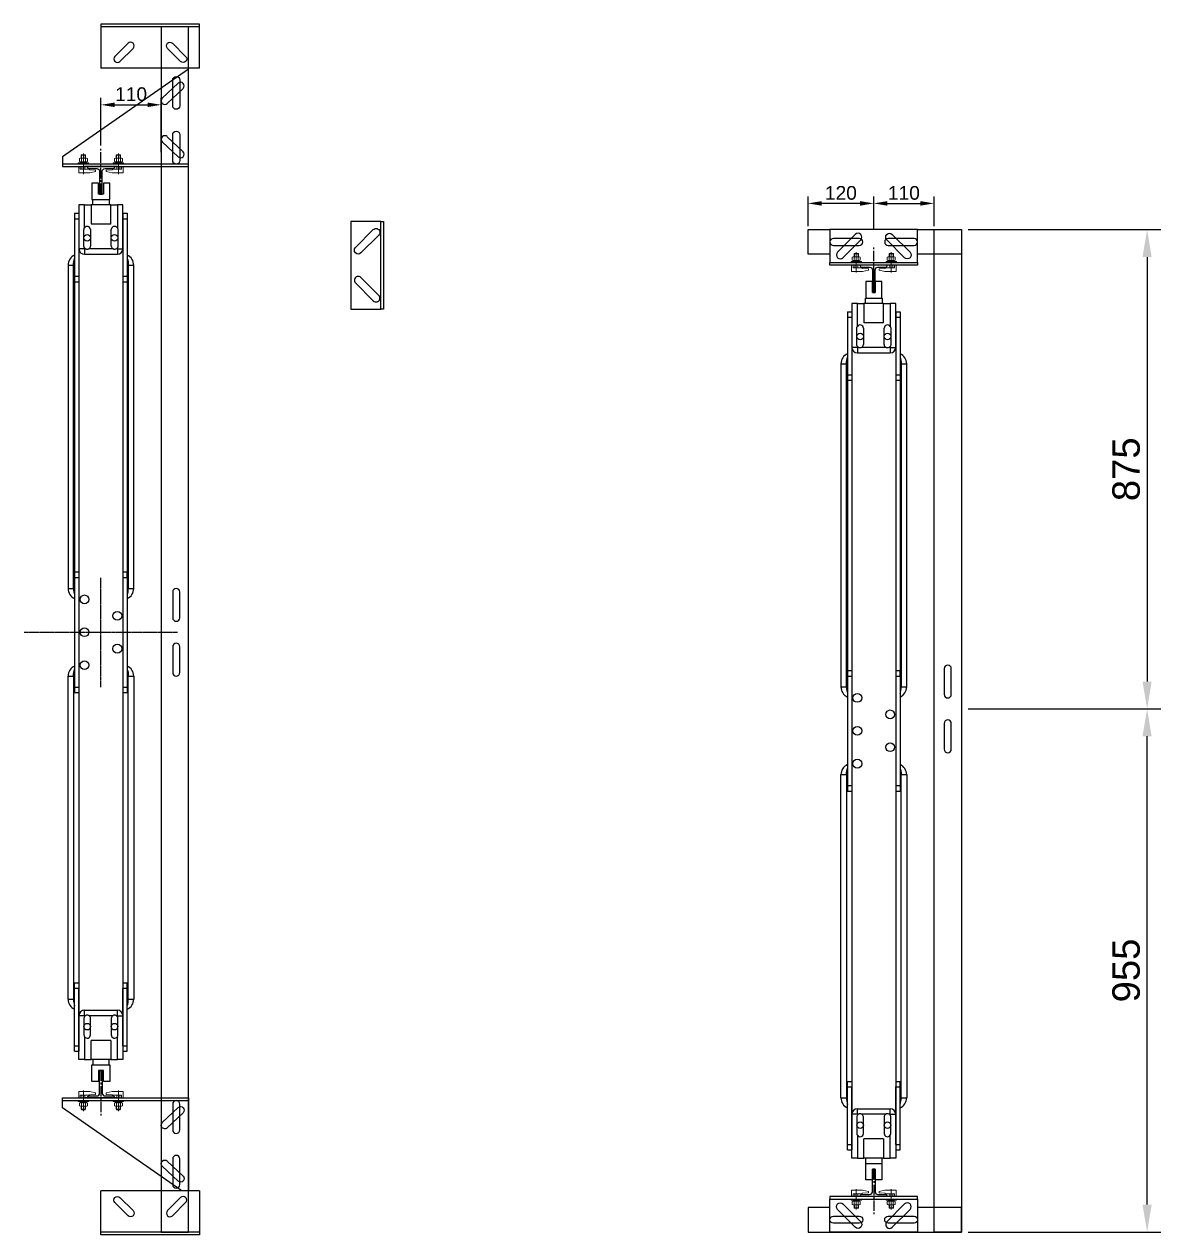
# Model space of a CAD drawing. Header units: millimetres. Extents: x 14 to 4896, y -9061 to 10878.
# Drawn here: x 2822 to 4896, y 0 to 2210 of the extents above; entities that cross this region are included whole.
import ezdxf

# ---------------------------------------------------------------- set-up
doc = ezdxf.new("R2010")
doc.units = ezdxf.units.MM
doc.set_wipeout_variables(frame=1)
doc.linetypes.add('CENTER2', pattern=[28.575, 19.05, -3.175, 3.175, -3.175])
doc.linetypes.add('CENTERX2', pattern=[4, 2.5, -0.5, 0.5, -0.5])
for name, color, linetype in [('DEMİR-ÇELİK', 3, 'Continuous'), ('EKSEN', 253, 'CENTERX2'), ('KONSOL-TIRNAK grubu', 242, 'Continuous'), ('RAY', 4, 'Continuous')]:
    doc.layers.add(name, color=color, linetype=linetype)
doc.styles.get("Standard").update_dxf_attribs({"font": 'arial.ttf'})
doc.dimstyles.new('DimStyleALPx0.5', dxfattribs={"dimscale": 10, "dimtxt": 2.5, "dimasz": 2.5, "dimexe": 1.25, "dimexo": 0.625, "dimtad": 1, "dimdsep": 46, "dimtxsty": 'Standard', "dimcen": 2.5, "dimclrd": 60, "dimclre": 60, "dimadec": 0, "dimazin": 0, "dimtfac": 1, "dimtofl": 0, "dimtmove": 0, "dimatfit": 3, "dimfxl": 1, "dimarcsym": 0})
doc.dimstyles.new('M', dxfattribs={"dimscale": 20, "dimtxt": 2.5, "dimasz": 2.5, "dimexe": 1.25, "dimexo": 0.625, "dimtad": 1, "dimdsep": 46, "dimtxsty": 'Standard', "dimcen": 2.5, "dimclrd": 60, "dimclre": 60, "dimadec": 0, "dimazin": 0, "dimtfac": 1, "dimtofl": 0, "dimtmove": 0, "dimatfit": 3, "dimfxl": 1, "dimarcsym": 0})

# ---------------------------------------------------------------- blocks, each defined once
blk = doc.blocks.new('*D11')
at = {"color": 60, "linetype": 'ByBlock', "lineweight": -2, "transparency": 16777216}
for p, q in [((37562.3, 7965.9), (37562.3, 8052.5)), ((37672.3, 7953.4), (37672.3, 8052.5)), ((37587.3, 8040), (37647.3, 8040))]:
    blk.add_line(p, q, dxfattribs=at)
at = {"color": 60, "transparency": 16777216}
for points in [[(37587.3, 8044.2), (37587.3, 8035.9), (37562.3, 8040)], [(37647.3, 8044.2), (37647.3, 8035.9), (37672.3, 8040)]]:
    blk.add_solid(points, dxfattribs=at)
at = {"layer": 'Defpoints', "color": 0, "transparency": 16777216}
for p in [(37672.3, 8040), (37562.3, 7959.7), (37672.3, 7947.2)]:
    blk.add_point(p, dxfattribs=at)
at = {"color": 0, "transparency": 16777216, "insert": (37617.3, 8059.3), "char_height": 25, "attachment_point": 5}
blk.add_mtext('110', dxfattribs=at)
blk = doc.blocks.new('A$C1bcdb7fb')
blk.add_wipeout([(0, 80), (180, 80), (180, 0), (0, 0)]).dxf.layer = 'KONSOL-TIRNAK grubu'
at = {"layer": 'KONSOL-TIRNAK grubu'}
for p, q in [((180, 80), (0, 80)), ((0, 80), (0, 0)), ((180, 75), (0, 75)), ((180, 0), (180, 80))]:
    blk.add_line(p, q, dxfattribs=at)
at = {"layer": 'KONSOL-TIRNAK grubu', "linetype": 'ByBlock'}
blk.add_line((180, 0), (0, 0), dxfattribs=at)
for points in [[(34.6, 11.9), (58.6, 35.9, 1), (49.4, 45.1), (25.4, 21.1, 1)], [(145.4, 11.9), (121.4, 35.9, -1), (130.6, 45.1), (154.6, 21.1, -1)]]:
    blk.add_lwpolyline(points, format="xyb", close=True, dxfattribs=at)
blk = doc.blocks.new('A$C720453b0')
at = {"color": 175, "linetype": 'Continuous', "lineweight": 25, "true_color": 0x4554a5}
for p, q in [((18, 230), (0, 230)), ((0, 230), (0, 0)), ((5, 230), (5, 0)), ((178, 0), (18, 230)), ((45.3, 48), (17.8, 19)), ((152.2, 19), (124.7, 48)), ((27.2, 10), (54.7, 39.1)), ((115.3, 39.1), (142.8, 10)), ((0, 0), (178, 0))]:
    blk.add_line(p, q, dxfattribs=at)
for centre, start, end in [((50, 43.5), 316.5675, 136.5675), ((120, 43.5), 43.4325, 223.4325), ((22.5, 14.5), 136.5675, 316.5675), ((147.5, 14.5), 223.4325, 43.4325)]:
    blk.add_arc(centre, 6.5, start, end, dxfattribs=at)
blk = doc.blocks.new('A$C0EF7659A')
at = {"color": 7, "linetype": 'Continuous', "lineweight": 25}
for centre in [(8, 68), (68, 68), (128, 68), (38, 8), (98, 8)]:
    blk.add_circle(centre, 8, dxfattribs=at)
blk = doc.blocks.new('AA')
at = {"color": 2, "linetype": 'Continuous', "lineweight": 25, "true_color": 0xf1eb1f}
for p, q in [((36369.2, 7935), (36369.2, 7905)), ((36381.2, 7935), (36369.2, 7935)), ((36381.2, 7915), (36381.2, 7935)), ((36402.2, 7935), (36390.2, 7935)), ((36390.2, 7935), (36390.2, 7915)), ((36402.2, 7905), (36402.2, 7935)), ((36390.2, 7915), (36381.2, 7915)), ((36369.2, 7905), (36402.2, 7905)), ((36369.2, 6325), (36402.2, 6325)), ((36369.2, 6295), (36369.2, 6325)), ((36402.2, 6325), (36402.2, 6295)), ((36390.2, 6315), (36381.2, 6315)), ((36381.2, 6315), (36381.2, 6295)), ((36390.2, 6295), (36390.2, 6315)), ((36381.2, 6295), (36369.2, 6295)), ((36402.2, 6295), (36390.2, 6295))]:
    blk.add_line(p, q, dxfattribs=at)
at = {"color": 7, "linetype": 'Continuous', "lineweight": 25}
for p, q in [((36345.7, 7895), (36345.7, 7815)), ((36355.7, 7895), (36345.7, 7895)), ((36355.7, 7853.3), (36355.7, 7895)), ((36355.7, 7895), (36367.7, 7895)), ((36367.7, 7895), (36367.7, 7860)), ((36403.7, 7895), (36367.7, 7895)), ((36370.7, 7895), (36370.7, 7905)), ((36400.7, 7905), (36400.7, 7895)), ((36403.7, 7860), (36403.7, 7895)), ((36403.7, 7895), (36415.7, 7895)), ((36415.7, 7895), (36415.7, 7853.3)), ((36425.7, 7895), (36415.7, 7895)), ((36425.7, 7815), (36425.7, 7895)), ((36337.7, 7880), (36345.7, 7880)), ((36337.7, 7880), (36337.7, 7870)), ((36337.7, 7870), (36345.7, 7870)), ((36337.7, 7870), (36337.7, 7015)), ((36345.7, 7880), (36345.7, 6350)), ((36345.7, 7880), (36345.7, 7880)), ((36345.7, 7870), (36345.7, 7015)), ((36425.7, 7880), (36425.7, 6350)), ((36425.7, 7880), (36433.7, 7880)), ((36425.7, 7880), (36425.7, 7880)), ((36425.7, 7870), (36433.7, 7870)), ((36425.7, 7870), (36425.7, 7015)), ((36433.7, 7880), (36433.7, 7870)), ((36433.7, 7870), (36433.7, 7015)), ((36354.7, 7820), (36354.7, 7850)), ((36366.7, 7850), (36366.7, 7820)), ((36403.7, 7860), (36367.7, 7860)), ((36404.7, 7820), (36404.7, 7850)), ((36416.7, 7850), (36416.7, 7820)), ((36355.7, 7815), (36345.7, 7815)), ((36355.7, 7815), (36355.7, 7816.7)), ((36355.7, 7815), (36355.7, 7805)), ((36357.4, 7815), (36355.7, 7815)), ((36355.7, 7805), (36415.7, 7805)), ((36407.4, 7815), (36364, 7815)), ((36415.7, 7815), (36414, 7815)), ((36415.7, 7816.7), (36415.7, 7815)), ((36415.7, 7815), (36415.7, 7805)), ((36415.7, 7815), (36425.7, 7815)), ((36325.7, 7785), (36325.7, 7195)), ((36325.7, 7785), (36335.7, 7785)), ((36335.7, 7195), (36335.7, 7785)), ((36435.7, 7785), (36435.7, 7195)), ((36435.7, 7785), (36445.7, 7785)), ((36445.7, 7195), (36445.7, 7785)), ((36337.7, 7765), (36345.7, 7765)), ((36337.7, 7765), (36337.7, 7755)), ((36425.7, 7765), (36433.7, 7765)), ((36433.7, 7765), (36433.7, 7755)), ((36337.7, 7755), (36345.7, 7755)), ((36425.7, 7755), (36433.7, 7755)), ((36337.7, 7225), (36345.7, 7225)), ((36337.7, 7215), (36337.7, 7225)), ((36337.7, 7215), (36345.7, 7215)), ((36425.7, 7225), (36433.7, 7225)), ((36425.7, 7215), (36433.7, 7215)), ((36433.7, 7215), (36433.7, 7225)), ((36325.7, 7195), (36335.7, 7195)), ((36435.7, 7195), (36445.7, 7195)), ((36325.7, 6445), (36325.7, 7035)), ((36325.7, 7035), (36335.7, 7035)), ((36335.7, 7035), (36335.7, 6445)), ((36435.7, 6445), (36435.7, 7035)), ((36435.7, 7035), (36445.7, 7035)), ((36445.7, 7035), (36445.7, 6445)), ((36337.7, 7015), (36345.7, 7015)), ((36337.7, 7015), (36337.7, 7005)), ((36425.7, 7015), (36433.7, 7015)), ((36433.7, 7015), (36433.7, 7005)), ((36337.7, 7005), (36345.7, 7005)), ((36425.7, 7005), (36433.7, 7005)), ((36337.7, 6475), (36345.7, 6475)), ((36337.7, 6465), (36337.7, 6475)), ((36337.7, 6465), (36345.7, 6465)), ((36337.7, 6360), (36337.7, 6465)), ((36345.7, 6360), (36345.7, 6465)), ((36425.7, 6475), (36433.7, 6475)), ((36425.7, 6465), (36433.7, 6465)), ((36425.7, 6360), (36425.7, 6465)), ((36433.7, 6465), (36433.7, 6475)), ((36433.7, 6360), (36433.7, 6465)), ((36325.7, 6445), (36335.7, 6445)), ((36435.7, 6445), (36445.7, 6445)), ((36345.7, 6335), (36345.7, 6415)), ((36355.7, 6415), (36345.7, 6415)), ((36354.7, 6410), (36354.7, 6380)), ((36355.7, 6415), (36355.7, 6425)), ((36355.7, 6425), (36415.7, 6425)), ((36355.7, 6415), (36355.7, 6413.3)), ((36357.4, 6415), (36355.7, 6415)), ((36407.4, 6415), (36364, 6415)), ((36366.7, 6380), (36366.7, 6410)), ((36404.7, 6410), (36404.7, 6380)), ((36415.7, 6415), (36414, 6415)), ((36415.7, 6415), (36415.7, 6425)), ((36415.7, 6413.3), (36415.7, 6415)), ((36415.7, 6415), (36425.7, 6415)), ((36416.7, 6380), (36416.7, 6410)), ((36425.7, 6415), (36425.7, 6335)), ((36355.7, 6376.7), (36355.7, 6335)), ((36367.7, 6335), (36367.7, 6370)), ((36403.7, 6370), (36367.7, 6370)), ((36403.7, 6370), (36403.7, 6335)), ((36415.7, 6335), (36415.7, 6376.7)), ((36337.7, 6350), (36337.7, 6360)), ((36337.7, 6360), (36345.7, 6360)), ((36337.7, 6350), (36345.7, 6350)), ((36345.7, 6350), (36345.7, 6350)), ((36425.7, 6360), (36433.7, 6360)), ((36425.7, 6350), (36433.7, 6350)), ((36425.7, 6350), (36425.7, 6350)), ((36433.7, 6350), (36433.7, 6360)), ((36355.7, 6335), (36345.7, 6335)), ((36355.7, 6335), (36367.7, 6335)), ((36403.7, 6335), (36367.7, 6335)), ((36370.7, 6335), (36370.7, 6325)), ((36400.7, 6325), (36400.7, 6335)), ((36403.7, 6335), (36415.7, 6335)), ((36425.7, 6335), (36415.7, 6335))]:
    blk.add_line(p, q, dxfattribs=at)
at = {"color": 8, "linetype": 'Continuous', "lineweight": 25}
for p, q in [((36335.7, 7785), (36337.7, 7785)), ((36433.7, 7785), (36435.7, 7785)), ((36335.7, 7195), (36337.7, 7195)), ((36433.7, 7195), (36435.7, 7195)), ((36335.7, 7035), (36337.7, 7035)), ((36433.7, 7035), (36435.7, 7035)), ((36335.7, 6445), (36337.7, 6445)), ((36433.7, 6445), (36435.7, 6445))]:
    blk.add_line(p, q, dxfattribs=at)
at = {"color": 7, "linetype": 'Continuous', "lineweight": 25}
for centre in [(36360.7, 7835), (36410.7, 7835), (36360.7, 6395), (36410.7, 6395)]:
    blk.add_circle(centre, 6, dxfattribs=at)
for centre, radius, start, end in [((36360.7, 7850), 6, 0, 146.4427), ((36410.7, 7850), 6, 33.5573, 180), ((36345.7, 7785), 20, 113.5782, 180), ((36355.7, 7815), 10, 180, 270), ((36360.7, 7820), 6, 213.5573, 236.4427), ((36360.7, 7820), 6, 303.5573, 0), ((36410.7, 7820), 6, 180, 236.4427), ((36410.7, 7820), 6, 303.5573, 326.4427), ((36415.7, 7815), 10, 270, 0), ((36425.7, 7785), 20, 0, 66.4218), ((36345.7, 7195), 20, 180, 246.4218), ((36425.7, 7195), 20, 293.5782, 0), ((36345.7, 7035), 20, 113.5782, 180), ((36425.7, 7035), 20, 0, 66.4218), ((36345.7, 6445), 20, 180, 246.4218), ((36425.7, 6445), 20, 293.5782, 0), ((36355.7, 6415), 10, 90, 180), ((36360.7, 6410), 6, 123.5573, 146.4427), ((36360.7, 6410), 6, 0, 56.4427), ((36410.7, 6410), 6, 123.5573, 180), ((36410.7, 6410), 6, 33.5573, 56.4427), ((36415.7, 6415), 10, 0, 90), ((36360.7, 6380), 6, 213.5573, 0), ((36410.7, 6380), 6, 180, 326.4427)]:
    blk.add_arc(centre, radius, start, end, dxfattribs=at)
at = {"color": 8, "linetype": 'Continuous', "lineweight": 25, "extrusion": (0, 0, -1)}
for centre, start_param, end_param in [((36345.7, 7785), 1.570796, 2.214297), ((36425.7, 7785), 4.068888, 4.712389), ((36345.7, 7035), 1.570796, 2.214297), ((36425.7, 7035), 4.068888, 4.712389)]:
    blk.add_ellipse(centre, major_axis=(0, -20), ratio=0.5, start_param=start_param, end_param=end_param, dxfattribs=at)
at = {"color": 8, "linetype": 'Continuous', "lineweight": 25}
for centre, start_param, end_param in [((36345.7, 7195), 1.570796, 2.214297), ((36425.7, 7195), 4.068888, 4.712389), ((36345.7, 6445), 1.570796, 2.214297), ((36425.7, 6445), 4.068888, 4.712389)]:
    blk.add_ellipse(centre, major_axis=(0, 20), ratio=0.5, start_param=start_param, end_param=end_param, dxfattribs=at)
at = {"color": 7, "linetype": 'Continuous', "lineweight": 25}
for points, knots in [([(36354.7, 7850), (36354.8, 7850.7), (36354.9, 7851.9), (36355.5, 7852.9), (36355.7, 7853.3)], [0, 0, 0, 0, 0.574869, 1, 1, 1, 1]), ([(36415.7, 7853.3), (36416.1, 7852.7), (36416.6, 7851.7), (36416.7, 7850.5), (36416.7, 7850)], [0, 0, 0, 0, 0.574891, 1, 1, 1, 1]), ([(36355.7, 7816.7), (36355.4, 7817.3), (36354.8, 7818.3), (36354.8, 7819.5), (36354.7, 7820)], [0, 0, 0, 0, 0.574889, 1, 1, 1, 1]), ([(36364, 7815), (36363.4, 7814.7), (36362.2, 7814.1), (36360.2, 7813.9), (36358.5, 7814.3), (36357.7, 7814.8), (36357.4, 7815)], [0, 0, 0, 0, 0.287552, 0.575089, 0.861887, 1, 1, 1, 1]), ([(36414, 7815), (36413.4, 7814.7), (36412.2, 7814.1), (36410.2, 7813.9), (36408.5, 7814.3), (36407.7, 7814.8), (36407.4, 7815)], [0, 0, 0, 0, 0.287552, 0.575089, 0.861887, 1, 1, 1, 1]), ([(36416.7, 7820), (36416.7, 7819.3), (36416.6, 7818.2), (36416, 7817.1), (36415.7, 7816.7)], [0, 0, 0, 0, 0.574867, 1, 1, 1, 1]), ([(36355.7, 6413.3), (36355.4, 6412.7), (36354.8, 6411.7), (36354.8, 6410.5), (36354.7, 6410)], [0, 0, 0, 0, 0.574889, 1, 1, 1, 1]), ([(36364, 6415), (36363.4, 6415.3), (36362.2, 6416), (36360.2, 6416.1), (36358.5, 6415.7), (36357.7, 6415.2), (36357.4, 6415)], [0, 0, 0, 0, 0.287552, 0.575089, 0.861887, 1, 1, 1, 1]), ([(36414, 6415), (36413.4, 6415.3), (36412.2, 6416), (36410.2, 6416.1), (36408.5, 6415.7), (36407.7, 6415.2), (36407.4, 6415)], [0, 0, 0, 0, 0.287552, 0.575089, 0.861887, 1, 1, 1, 1]), ([(36416.7, 6410), (36416.7, 6410.7), (36416.6, 6411.9), (36416, 6412.9), (36415.7, 6413.3)], [0, 0, 0, 0, 0.574867, 1, 1, 1, 1]), ([(36354.7, 6380), (36354.8, 6379.3), (36354.9, 6378.2), (36355.5, 6377.1), (36355.7, 6376.7)], [0, 0, 0, 0, 0.574869, 1, 1, 1, 1]), ([(36415.7, 6376.7), (36416.1, 6377.3), (36416.6, 6378.3), (36416.7, 6379.5), (36416.7, 6380)], [0, 0, 0, 0, 0.574891, 1, 1, 1, 1])]:
    blk.add_open_spline(points, degree=3, knots=knots, dxfattribs=at)
at = {"rotation": 90.00000000000001}
blk.add_blockref('A$C0EF7659A', (36423.7, 7047), dxfattribs=at)
blk = doc.blocks.new('*D27')
at = {"color": 60, "linetype": 'ByBlock', "lineweight": -2, "transparency": 16777216}
for p, q in [((4372.4, 1808.8), (4372.4, 1895.4)), ((4397.4, 1882.9), (4457.4, 1882.9)), ((4482.4, 1841.3), (4482.4, 1895.4))]:
    blk.add_line(p, q, dxfattribs=at)
at = {"color": 60, "transparency": 16777216}
for points in [[(4397.4, 1887), (4397.4, 1878.7), (4372.4, 1882.9)], [(4457.4, 1887), (4457.4, 1878.7), (4482.4, 1882.9)]]:
    blk.add_solid(points, dxfattribs=at)
at = {"layer": 'Defpoints', "color": 0, "transparency": 16777216}
for p in [(4482.4, 1882.9), (4482.4, 1835), (4372.4, 1802.5)]:
    blk.add_point(p, dxfattribs=at)
at = {"color": 0, "transparency": 16777216, "insert": (4427.4, 1901.9), "char_height": 25, "attachment_point": 5}
blk.add_mtext('110', dxfattribs=at)
blk = doc.blocks.new('*D28')
at = {"color": 60, "linetype": 'ByBlock', "lineweight": -2, "transparency": 16777216}
for p, q in [((4252.4, 1841.3), (4252.4, 1895.4)), ((4347.4, 1882.9), (4277.4, 1882.9)), ((4372.4, 1720.8), (4372.4, 1895.4))]:
    blk.add_line(p, q, dxfattribs=at)
at = {"color": 60, "transparency": 16777216}
for points in [[(4277.4, 1887), (4277.4, 1878.7), (4252.4, 1882.9)], [(4347.4, 1887), (4347.4, 1878.7), (4372.4, 1882.9)]]:
    blk.add_solid(points, dxfattribs=at)
at = {"layer": 'Defpoints', "color": 0, "transparency": 16777216}
for p in [(4252.4, 1882.9), (4252.4, 1835), (4372.4, 1714.5)]:
    blk.add_point(p, dxfattribs=at)
at = {"color": 0, "transparency": 16777216, "insert": (4312.4, 1901.9), "char_height": 25, "attachment_point": 5}
blk.add_mtext('120', dxfattribs=at)
blk = doc.blocks.new('50lik ray konsolu 60mm')
blk.add_wipeout([(33253.7, 9123.2), (33093.7, 9123.2), (33093.7, 9188.2), (33253.7, 9188.2)])
at = {"layer": 'KONSOL-TIRNAK grubu'}
for points in [[(33093.7, 9188.2), (33093.7, 9128.2), (33253.7, 9128.2), (33253.7, 9188.2)], [(33253.7, 9123.2), (33093.7, 9123.2), (33093.7, 9128.2), (33253.7, 9128.2)]]:
    blk.add_lwpolyline(points, close=True, dxfattribs=at)
for points in [[(33117.4, 9136.9), (33149.9, 9169.5, 1), (33140, 9179.4), (33107.5, 9146.8, 1)], [(33230, 9136.9), (33197.5, 9169.5, -1), (33207.4, 9179.4), (33239.9, 9146.8, -1)]]:
    blk.add_lwpolyline(points, format="xyb", close=True, dxfattribs=at)
blk = doc.blocks.new('50lik ray tırnak')
at = {"layer": 'EKSEN', "linetype": 'CENTER2'}
blk.add_line((33535.6, 9053.2), (33535.6, 9135.7), dxfattribs=at)
at = {"layer": 'KONSOL-TIRNAK grubu', "lineweight": 20}
for p, q in [((33494.4, 9109.8), (33494.4, 9108.2)), ((33494.4, 9109.8), (33503.7, 9109.8)), ((33496.4, 9112.6), (33496.4, 9117.8)), ((33498.2, 9118.5), (33503.7, 9118.5)), ((33498.2, 9111.8), (33498.2, 9109.8)), ((33498.2, 9111.8), (33503.7, 9111.8)), ((33500.3, 9124.8), (33499.7, 9124.1)), ((33499.7, 9124.1), (33499.7, 9118.5)), ((33499.7, 9124.1), (33503.7, 9124.1)), ((33500, 9112.6), (33500, 9117.8)), ((33503.7, 9124.8), (33500.3, 9124.8)), ((33500.3, 9124.8), (33500.3, 9118.5)), ((33502.4, 9109.8), (33504.6, 9111.8)), ((33502.9, 9109.8), (33505.1, 9111.8)), ((33503.7, 9089.6), (33503.7, 9127.2)), ((33503.7, 9124.8), (33507, 9124.8)), ((33507.7, 9124.1), (33503.7, 9124.1)), ((33509.2, 9118.5), (33503.7, 9118.5)), ((33509.2, 9111.8), (33503.7, 9111.8)), ((33513, 9109.8), (33503.7, 9109.8)), ((33507, 9124.8), (33507, 9118.5)), ((33507, 9124.8), (33507.7, 9124.1)), ((33507.3, 9112.6), (33507.3, 9117.8)), ((33507.7, 9124.1), (33507.7, 9118.5)), ((33509.2, 9111.8), (33509.2, 9109.8)), ((33511, 9112.6), (33511, 9117.8)), ((33513, 9109.8), (33513, 9108.2)), ((33558.2, 9109.8), (33567.5, 9109.8)), ((33558.2, 9109.8), (33558.2, 9108.2)), ((33560.2, 9112.6), (33560.2, 9117.8)), ((33562.1, 9118.5), (33567.5, 9118.5)), ((33562.1, 9111.8), (33562.1, 9109.8)), ((33562.1, 9111.8), (33567.5, 9111.8)), ((33564.2, 9124.8), (33563.5, 9124.1)), ((33563.5, 9124.1), (33567.5, 9124.1)), ((33563.5, 9124.1), (33563.5, 9118.5)), ((33563.9, 9112.6), (33563.9, 9117.8)), ((33564.2, 9124.8), (33564.2, 9118.5)), ((33567.5, 9124.8), (33564.2, 9124.8)), ((33568.4, 9109.8), (33566.1, 9111.8)), ((33568.9, 9109.8), (33566.6, 9111.8)), ((33567.5, 9089.6), (33567.5, 9127.2)), ((33567.5, 9124.8), (33570.9, 9124.8)), ((33571.5, 9124.1), (33567.5, 9124.1)), ((33573, 9118.5), (33567.5, 9118.5)), ((33573, 9111.8), (33567.5, 9111.8)), ((33576.9, 9109.8), (33567.5, 9109.8)), ((33570.9, 9124.8), (33571.5, 9124.1)), ((33570.9, 9124.8), (33570.9, 9118.5)), ((33571.2, 9112.6), (33571.2, 9117.8)), ((33571.5, 9124.1), (33571.5, 9118.5)), ((33573, 9111.8), (33573, 9109.8)), ((33574.9, 9112.6), (33574.9, 9117.8)), ((33576.9, 9109.8), (33576.9, 9108.2)), ((33495, 9091.8), (33495, 9103.2)), ((33515.1, 9091.8), (33495, 9091.8)), ((33498, 9098.5), (33498, 9103.2)), ((33514.5, 9098.5), (33498, 9098.5)), ((33500.8, 9098.5), (33500.8, 9103.2)), ((33506.4, 9098.5), (33506.4, 9103.2)), ((33514.5, 9098.5), (33514.5, 9097.4)), ((33525.8, 9096.8), (33514.5, 9097.4)), ((33525.8, 9094.1), (33515.1, 9091.8)), ((33525.8, 9096.8), (33525.8, 9094.1)), ((33545.4, 9096.8), (33556.7, 9097.4)), ((33545.4, 9096.8), (33545.4, 9094.1)), ((33545.4, 9094.1), (33556.1, 9091.8)), ((33556.1, 9091.8), (33576.2, 9091.8)), ((33556.7, 9098.5), (33573.3, 9098.5)), ((33556.7, 9098.5), (33556.7, 9097.4)), ((33564.8, 9098.5), (33564.8, 9103.2)), ((33570.4, 9098.5), (33570.4, 9103.2)), ((33573.3, 9098.5), (33573.3, 9103.2)), ((33576.2, 9091.8), (33576.2, 9103.2))]:
    blk.add_line(p, q, dxfattribs=at)
at = {"layer": 'KONSOL-TIRNAK grubu'}
blk.add_line((33565.7, 9103.2), (33505.5, 9103.2), dxfattribs=at)
at = {"layer": 'KONSOL-TIRNAK grubu', "lineweight": 20}
for centre, radius, start, end in [((33498.2, 9115.9), 2.62, 45.7033, 134.2967), ((33498.2, 9114.4), 2.62, 225.7033, 314.2967), ((33503.7, 9109.2), 9.36, 66.9925, 113.0075), ((33503.7, 9121.2), 9.36, 246.9925, 293.0075), ((33509.2, 9115.9), 2.62, 45.7033, 134.2967), ((33509.2, 9114.4), 2.62, 225.7033, 314.2967), ((33562.1, 9115.9), 2.62, 45.7033, 134.2967), ((33562.1, 9114.4), 2.62, 225.7033, 314.2967), ((33567.5, 9109.2), 9.36, 66.9925, 113.0075), ((33567.5, 9121.2), 9.36, 246.9925, 293.0075), ((33573, 9115.9), 2.62, 45.7033, 134.2967), ((33573, 9114.4), 2.62, 225.7033, 314.2967)]:
    blk.add_arc(centre, radius, start, end, dxfattribs=at)
blk = doc.blocks.new('U deliği')
at = {"layer": 'DEMİR-ÇELİK'}
for points in [[(32197.7, 8985, 1), (32210.7, 8985), (32210.7, 9032, 1), (32197.7, 9032)], [(32197.7, 8885, 1), (32210.7, 8885), (32210.7, 8932, 1), (32197.7, 8932)]]:
    blk.add_lwpolyline(points, format="xyb", close=True, dxfattribs=at)
blk = doc.blocks.new('*D26')
at = {"color": 60, "linetype": 'ByBlock', "lineweight": -2, "transparency": 16777216}
for p, q in [((4544.9, 1835), (4896.3, 1835)), ((4871.3, 1785), (4871.3, 1010)), ((4544.9, 960), (4896.3, 960))]:
    blk.add_line(p, q, dxfattribs=at)
at = {"color": 60, "transparency": 16777216}
for points in [[(4862.9, 1785), (4879.6, 1785), (4871.3, 1835)], [(4862.9, 1010), (4879.6, 1010), (4871.3, 960)]]:
    blk.add_solid(points, dxfattribs=at)
at = {"layer": 'Defpoints', "color": 0, "transparency": 16777216}
for p in [(4532.4, 1835), (4532.4, 960), (4871.3, 960)]:
    blk.add_point(p, dxfattribs=at)
at = {"color": 0, "transparency": 16777216, "insert": (4833.2, 1397.5), "char_height": 50, "attachment_point": 5, "rotation": 90}
blk.add_mtext('875', dxfattribs=at)
blk = doc.blocks.new('*D29')
at = {"color": 60, "linetype": 'ByBlock', "lineweight": -2, "transparency": 16777216}
for p, q in [((4544.9, 960), (4896.3, 960)), ((4871.3, 55), (4871.3, 910)), ((4544.9, 5), (4896.3, 5))]:
    blk.add_line(p, q, dxfattribs=at)
at = {"color": 60, "transparency": 16777216}
for points in [[(4862.9, 910), (4879.6, 910), (4871.3, 960)], [(4862.9, 55), (4879.6, 55), (4871.3, 5)]]:
    blk.add_solid(points, dxfattribs=at)
at = {"layer": 'Defpoints', "color": 0, "transparency": 16777216}
for p in [(4532.4, 960), (4871.3, 960), (4532.4, 5)]:
    blk.add_point(p, dxfattribs=at)
at = {"color": 0, "transparency": 16777216, "insert": (4833.2, 482.5), "char_height": 50, "attachment_point": 5, "rotation": 90}
blk.add_mtext('955', dxfattribs=at)
blk = doc.blocks.new('Barit (dikey sıralı dik barit)')
at = {"color": 2, "linetype": 'Continuous', "lineweight": 25, "true_color": 0xf1eb1f}
for p, q in [((28000.4, 9073.2), (28000.4, 9043.2)), ((28012.4, 9073.2), (28000.4, 9073.2)), ((28012.4, 9053.2), (28012.4, 9073.2)), ((28029.4, 9073.2), (28017.4, 9073.2)), ((28017.4, 9073.2), (28017.4, 9053.2)), ((28029.4, 9043.2), (28029.4, 9073.2)), ((28000.4, 9043.2), (28029.4, 9043.2)), ((28017.4, 9053.2), (28012.4, 9053.2)), ((28000.4, 7463.2), (28029.4, 7463.2)), ((28000.4, 7433.2), (28000.4, 7463.2)), ((28017.4, 7453.2), (28012.4, 7453.2)), ((28012.4, 7453.2), (28012.4, 7433.2)), ((28017.4, 7433.2), (28017.4, 7453.2)), ((28029.4, 7463.2), (28029.4, 7433.2)), ((28012.4, 7433.2), (28000.4, 7433.2)), ((28029.4, 7433.2), (28017.4, 7433.2))]:
    blk.add_line(p, q, dxfattribs=at)
at = {"color": 7, "linetype": 'Continuous', "lineweight": 25}
for p, q in [((27999.9, 9033.2), (27999.9, 9043.2)), ((28029.9, 9043.2), (28029.9, 9033.2)), ((27966.9, 9018.2), (27974.9, 9018.2)), ((27966.9, 9018.2), (27966.9, 9008.2)), ((27974.9, 9033.2), (27974.9, 8953.2)), ((27984.9, 9033.2), (27974.9, 9033.2)), ((27974.9, 9018.2), (27974.9, 7488.2)), ((27974.9, 9018.2), (27974.9, 9018.2)), ((27984.9, 8991.5), (27984.9, 9033.2)), ((27984.9, 9033.2), (27996.9, 9033.2)), ((27996.9, 9033.2), (27996.9, 8998.2)), ((28032.9, 9033.2), (27996.9, 9033.2)), ((28032.9, 8998.2), (28032.9, 9033.2)), ((28032.9, 9033.2), (28044.9, 9033.2)), ((28044.9, 9033.2), (28044.9, 8991.5)), ((28054.9, 9033.2), (28044.9, 9033.2)), ((28054.9, 8953.2), (28054.9, 9033.2)), ((28054.9, 9018.2), (28054.9, 7488.2)), ((28054.9, 9018.2), (28062.9, 9018.2)), ((28054.9, 9018.2), (28054.9, 9018.2)), ((28062.9, 9018.2), (28062.9, 9008.2)), ((27966.9, 9008.2), (27974.9, 9008.2)), ((27966.9, 9008.2), (27966.9, 8153.2)), ((27974.9, 9008.2), (27974.9, 8153.2)), ((28032.9, 8998.2), (27996.9, 8998.2)), ((28054.9, 9008.2), (28062.9, 9008.2)), ((28054.9, 9008.2), (28054.9, 8153.2)), ((28062.9, 9008.2), (28062.9, 8153.2)), ((27983.9, 8958.2), (27983.9, 8988.2)), ((27995.9, 8988.2), (27995.9, 8958.2)), ((28033.9, 8958.2), (28033.9, 8988.2)), ((28045.9, 8988.2), (28045.9, 8958.2)), ((27984.9, 8953.2), (27974.9, 8953.2)), ((27984.9, 8953.2), (27984.9, 8954.8)), ((27984.9, 8953.2), (27984.9, 8943.2)), ((27986.5, 8953.2), (27984.9, 8953.2)), ((28036.5, 8953.2), (27993.2, 8953.2)), ((28044.9, 8953.2), (28043.2, 8953.2)), ((28044.9, 8954.8), (28044.9, 8953.2)), ((28044.9, 8953.2), (28044.9, 8943.2)), ((28044.9, 8953.2), (28054.9, 8953.2)), ((27984.9, 8943.2), (28044.9, 8943.2)), ((27954.9, 8923.2), (27954.9, 8333.2)), ((27954.9, 8923.2), (27964.9, 8923.2)), ((27964.9, 8333.2), (27964.9, 8923.2)), ((28064.9, 8923.2), (28064.9, 8333.2)), ((28064.9, 8923.2), (28074.9, 8923.2)), ((28074.9, 8333.2), (28074.9, 8923.2)), ((27966.9, 8903.2), (27974.9, 8903.2)), ((27966.9, 8903.2), (27966.9, 8893.2)), ((27966.9, 8893.2), (27974.9, 8893.2)), ((28054.9, 8903.2), (28062.9, 8903.2)), ((28054.9, 8893.2), (28062.9, 8893.2)), ((28062.9, 8903.2), (28062.9, 8893.2)), ((27966.9, 8363.2), (27974.9, 8363.2)), ((27966.9, 8353.2), (27966.9, 8363.2)), ((28054.9, 8363.2), (28062.9, 8363.2)), ((28062.9, 8353.2), (28062.9, 8363.2)), ((27954.9, 8333.2), (27964.9, 8333.2)), ((27966.9, 8353.2), (27974.9, 8353.2)), ((28054.9, 8353.2), (28062.9, 8353.2)), ((28064.9, 8333.2), (28074.9, 8333.2)), ((27954.9, 7583.2), (27954.9, 8173.2)), ((27954.9, 8173.2), (27964.9, 8173.2)), ((27964.9, 8173.2), (27964.9, 7583.2)), ((28064.9, 7583.2), (28064.9, 8173.2)), ((28064.9, 8173.2), (28074.9, 8173.2)), ((28074.9, 8173.2), (28074.9, 7583.2)), ((27966.9, 8153.2), (27974.9, 8153.2)), ((27966.9, 8153.2), (27966.9, 8143.2)), ((27966.9, 8143.2), (27974.9, 8143.2)), ((28054.9, 8153.2), (28062.9, 8153.2)), ((28054.9, 8143.2), (28062.9, 8143.2)), ((28062.9, 8153.2), (28062.9, 8143.2)), ((27966.9, 7613.2), (27974.9, 7613.2)), ((27966.9, 7603.2), (27966.9, 7613.2)), ((27966.9, 7603.2), (27974.9, 7603.2)), ((27966.9, 7498.2), (27966.9, 7603.2)), ((27974.9, 7498.2), (27974.9, 7603.2)), ((28054.9, 7613.2), (28062.9, 7613.2)), ((28054.9, 7603.2), (28062.9, 7603.2)), ((28054.9, 7498.2), (28054.9, 7603.2)), ((28062.9, 7603.2), (28062.9, 7613.2)), ((28062.9, 7498.2), (28062.9, 7603.2)), ((27954.9, 7583.2), (27964.9, 7583.2)), ((28064.9, 7583.2), (28074.9, 7583.2)), ((27984.9, 7553.2), (27984.9, 7563.2)), ((27984.9, 7563.2), (28044.9, 7563.2)), ((28044.9, 7553.2), (28044.9, 7563.2)), ((27974.9, 7473.2), (27974.9, 7553.2)), ((27984.9, 7553.2), (27974.9, 7553.2)), ((27983.9, 7548.2), (27983.9, 7518.2)), ((27984.9, 7553.2), (27984.9, 7551.5)), ((27986.5, 7553.2), (27984.9, 7553.2)), ((28036.5, 7553.2), (27993.2, 7553.2)), ((27995.9, 7518.2), (27995.9, 7548.2)), ((28033.9, 7548.2), (28033.9, 7518.2)), ((28044.9, 7553.2), (28043.2, 7553.2)), ((28044.9, 7551.5), (28044.9, 7553.2)), ((28044.9, 7553.2), (28054.9, 7553.2)), ((28045.9, 7518.2), (28045.9, 7548.2)), ((28054.9, 7553.2), (28054.9, 7473.2)), ((27984.9, 7514.8), (27984.9, 7473.2)), ((28044.9, 7473.2), (28044.9, 7514.8)), ((27966.9, 7488.2), (27966.9, 7498.2)), ((27966.9, 7498.2), (27974.9, 7498.2)), ((27996.9, 7473.2), (27996.9, 7508.2)), ((28032.9, 7508.2), (27996.9, 7508.2)), ((28032.9, 7508.2), (28032.9, 7473.2)), ((28054.9, 7498.2), (28062.9, 7498.2)), ((28062.9, 7488.2), (28062.9, 7498.2)), ((27966.9, 7488.2), (27974.9, 7488.2)), ((27974.9, 7488.2), (27974.9, 7488.2)), ((27984.9, 7473.2), (27974.9, 7473.2)), ((27984.9, 7473.2), (27996.9, 7473.2)), ((28032.9, 7473.2), (27996.9, 7473.2)), ((27999.9, 7473.2), (27999.9, 7463.2)), ((28029.9, 7463.2), (28029.9, 7473.2)), ((28032.9, 7473.2), (28044.9, 7473.2)), ((28054.9, 7473.2), (28044.9, 7473.2)), ((28054.9, 7488.2), (28062.9, 7488.2)), ((28054.9, 7488.2), (28054.9, 7488.2))]:
    blk.add_line(p, q, dxfattribs=at)
at = {"color": 8, "linetype": 'Continuous', "lineweight": 25}
for p, q in [((27964.9, 8923.2), (27966.9, 8923.2)), ((28062.9, 8923.2), (28064.9, 8923.2)), ((27964.9, 8333.2), (27966.9, 8333.2)), ((28062.9, 8333.2), (28064.9, 8333.2)), ((27964.9, 8173.2), (27966.9, 8173.2)), ((28062.9, 8173.2), (28064.9, 8173.2)), ((27964.9, 7583.2), (27966.9, 7583.2)), ((28062.9, 7583.2), (28064.9, 7583.2))]:
    blk.add_line(p, q, dxfattribs=at)
at = {"color": 7, "linetype": 'Continuous', "lineweight": 25}
for centre in [(27989.9, 8973.2), (28039.9, 8973.2), (27989.9, 7533.2), (28039.9, 7533.2)]:
    blk.add_circle(centre, 6, dxfattribs=at)
for centre, radius, start, end in [((27989.9, 8988.2), 6, 0, 146.4427), ((28039.9, 8988.2), 6, 33.5573, 180), ((27984.9, 8953.2), 10, 180, 270), ((27989.9, 8958.2), 6, 213.5573, 236.4427), ((27989.9, 8958.2), 6, 303.5573, 0), ((28039.9, 8958.2), 6, 180, 236.4427), ((28039.9, 8958.2), 6, 303.5573, 326.4427), ((28044.9, 8953.2), 10, 270, 0), ((27974.9, 8923.2), 20, 113.5782, 180), ((28054.9, 8923.2), 20, 0, 66.4218), ((27974.9, 8333.2), 20, 180, 246.4218), ((28054.9, 8333.2), 20, 293.5782, 0), ((27974.9, 8173.2), 20, 113.5782, 180), ((28054.9, 8173.2), 20, 0, 66.4218), ((27974.9, 7583.2), 20, 180, 246.4218), ((28054.9, 7583.2), 20, 293.5782, 0), ((27984.9, 7553.2), 10, 90, 180), ((28044.9, 7553.2), 10, 0, 90), ((27989.9, 7548.2), 6, 123.5573, 146.4427), ((27989.9, 7548.2), 6, 0, 56.4427), ((28039.9, 7548.2), 6, 123.5573, 180), ((28039.9, 7548.2), 6, 33.5573, 56.4427), ((27989.9, 7518.2), 6, 213.5573, 0), ((28039.9, 7518.2), 6, 180, 326.4427)]:
    blk.add_arc(centre, radius, start, end, dxfattribs=at)
at = {"color": 8, "linetype": 'Continuous', "lineweight": 25, "extrusion": (0, 0, -1)}
for centre, start_param, end_param in [((27974.9, 8923.2), 1.570796, 2.214297), ((28054.9, 8923.2), 4.068888, 4.712389), ((27974.9, 8173.2), 1.570796, 2.214297), ((28054.9, 8173.2), 4.068888, 4.712389)]:
    blk.add_ellipse(centre, major_axis=(0, -20), ratio=0.5, start_param=start_param, end_param=end_param, dxfattribs=at)
at = {"color": 8, "linetype": 'Continuous', "lineweight": 25}
for centre, start_param, end_param in [((27974.9, 8333.2), 1.570796, 2.214297), ((28054.9, 8333.2), 4.068888, 4.712389), ((27974.9, 7583.2), 1.570796, 2.214297), ((28054.9, 7583.2), 4.068888, 4.712389)]:
    blk.add_ellipse(centre, major_axis=(0, 20), ratio=0.5, start_param=start_param, end_param=end_param, dxfattribs=at)
at = {"color": 7, "linetype": 'Continuous', "lineweight": 25}
for points, knots in [([(27983.9, 8988.2), (27983.9, 8988.8), (27984, 8990), (27984.6, 8991), (27984.9, 8991.5)], [0, 0, 0, 0, 0.574869, 1, 1, 1, 1]), ([(28044.9, 8991.5), (28045.2, 8990.9), (28045.7, 8989.8), (28045.8, 8988.7), (28045.9, 8988.2)], [0, 0, 0, 0, 0.574891, 1, 1, 1, 1]), ([(27984.9, 8954.8), (27984.5, 8955.4), (27984, 8956.5), (27983.9, 8957.6), (27983.9, 8958.2)], [0, 0, 0, 0, 0.574889, 1, 1, 1, 1]), ([(27993.2, 8953.2), (27992.6, 8952.8), (27991.4, 8952.2), (27989.3, 8952.1), (27987.7, 8952.5), (27986.8, 8953), (27986.5, 8953.2)], [0, 0, 0, 0, 0.287552, 0.575089, 0.861887, 1, 1, 1, 1]), ([(28043.2, 8953.2), (28042.6, 8952.8), (28041.4, 8952.2), (28039.3, 8952.1), (28037.7, 8952.5), (28036.8, 8953), (28036.5, 8953.2)], [0, 0, 0, 0, 0.287552, 0.575089, 0.861887, 1, 1, 1, 1]), ([(28045.9, 8958.2), (28045.8, 8957.5), (28045.7, 8956.3), (28045.1, 8955.3), (28044.9, 8954.8)], [0, 0, 0, 0, 0.574867, 1, 1, 1, 1]), ([(27984.9, 7551.5), (27984.5, 7550.9), (27984, 7549.8), (27983.9, 7548.7), (27983.9, 7548.2)], [0, 0, 0, 0, 0.574889, 1, 1, 1, 1]), ([(27993.2, 7553.2), (27992.6, 7553.5), (27991.4, 7554.1), (27989.3, 7554.2), (27987.7, 7553.8), (27986.8, 7553.3), (27986.5, 7553.2)], [0, 0, 0, 0, 0.287552, 0.575089, 0.861887, 1, 1, 1, 1]), ([(28043.2, 7553.2), (28042.6, 7553.5), (28041.4, 7554.1), (28039.3, 7554.2), (28037.7, 7553.8), (28036.8, 7553.3), (28036.5, 7553.2)], [0, 0, 0, 0, 0.287552, 0.575089, 0.861887, 1, 1, 1, 1]), ([(28045.9, 7548.2), (28045.8, 7548.8), (28045.7, 7550), (28045.1, 7551), (28044.9, 7551.5)], [0, 0, 0, 0, 0.574867, 1, 1, 1, 1]), ([(27983.9, 7518.2), (27983.9, 7517.5), (27984, 7516.3), (27984.6, 7515.3), (27984.9, 7514.8)], [0, 0, 0, 0, 0.574869, 1, 1, 1, 1]), ([(28044.9, 7514.8), (28045.2, 7515.4), (28045.7, 7516.5), (28045.8, 7517.6), (28045.9, 7518.2)], [0, 0, 0, 0, 0.574891, 1, 1, 1, 1])]:
    blk.add_open_spline(points, degree=3, knots=knots, dxfattribs=at)
at = {"rotation": 90.00000000000001}
blk.add_blockref('A$C0EF7659A', (28052.9, 8185.2), dxfattribs=at)
blk = doc.blocks.new('2 sıralı dik barit kafes')
at = {"color": 114, "linetype": 'ByBlock', "true_color": 0x139b48}
for points in [[(37693.284, 8038.319), (37693.284, 8085.319, -1), (37706.284, 8085.319), (37706.284, 8038.319, -1)], [(37693.284, 7938.319), (37693.284, 7985.319, -1), (37706.284, 7985.319), (37706.284, 7938.319, -1)], [(37693.284, 7150.674), (37693.284, 7103.674, 1), (37706.284, 7103.674), (37706.284, 7150.674, 1)], [(37693.284, 7050.674), (37693.284, 7003.674, 1), (37706.284, 7003.674), (37706.284, 7050.674, 1)], [(37693.284, 6215.674), (37693.284, 6168.674, 1), (37706.284, 6168.674), (37706.284, 6215.674, 1)], [(37693.284, 6115.674), (37693.284, 6068.674, 1), (37706.284, 6068.674), (37706.284, 6115.674, 1)]]:
    blk.add_lwpolyline(points, format="xyb", close=True, dxfattribs=at)
at = {"layer": 'EKSEN', "linetype": 'CENTER2'}
for p, q in [((37562.249, 7877.174), (37562.249, 7959.674)), ((37562.249, 6277.174), (37562.249, 6194.674))]:
    blk.add_line(p, q, dxfattribs=at)
at = {"layer": 'EKSEN'}
for p, q in [((37562.249, 6977.174), (37562.249, 7177.174)), ((37422.249, 7077.174), (37702.249, 7077.174))]:
    blk.add_line(p, q, dxfattribs=at)
at = {"layer": 'KONSOL-TIRNAK grubu', "lineweight": 20}
for p, q in [((37523.002, 7936.585), (37523.002, 7941.806)), ((37524.83, 7942.55), (37530.315, 7942.55)), ((37524.83, 7935.841), (37524.83, 7933.841)), ((37524.83, 7935.841), (37530.315, 7935.841)), ((37526.982, 7948.791), (37526.315, 7948.125)), ((37526.315, 7948.125), (37526.315, 7942.55)), ((37526.315, 7948.125), (37530.315, 7948.125)), ((37526.659, 7936.585), (37526.659, 7941.806)), ((37530.315, 7948.791), (37526.982, 7948.791)), ((37526.982, 7948.791), (37526.982, 7942.55)), ((37529.005, 7933.841), (37531.276, 7935.841)), ((37529.51, 7933.841), (37531.78, 7935.841)), ((37530.315, 7913.618), (37530.315, 7951.222)), ((37530.315, 7948.791), (37533.648, 7948.791)), ((37534.315, 7948.125), (37530.315, 7948.125)), ((37535.8, 7942.55), (37530.315, 7942.55)), ((37535.8, 7935.841), (37530.315, 7935.841)), ((37533.648, 7948.791), (37533.648, 7942.55)), ((37533.648, 7948.791), (37534.315, 7948.125)), ((37533.972, 7936.585), (37533.972, 7941.806)), ((37534.315, 7948.125), (37534.315, 7942.55)), ((37535.8, 7935.841), (37535.8, 7933.841)), ((37537.628, 7936.585), (37537.628, 7941.806)), ((37586.869, 7936.585), (37586.869, 7941.806)), ((37588.697, 7942.55), (37594.182, 7942.55)), ((37588.697, 7935.841), (37588.697, 7933.841)), ((37588.697, 7935.841), (37594.182, 7935.841)), ((37590.849, 7948.791), (37590.182, 7948.125)), ((37590.182, 7948.125), (37594.182, 7948.125)), ((37590.182, 7948.125), (37590.182, 7942.55)), ((37590.526, 7936.585), (37590.526, 7941.806)), ((37590.849, 7948.791), (37590.849, 7942.55)), ((37594.182, 7948.791), (37590.849, 7948.791)), ((37594.988, 7933.841), (37592.717, 7935.841)), ((37595.492, 7933.841), (37593.221, 7935.841)), ((37594.182, 7913.618), (37594.182, 7951.222)), ((37594.182, 7948.791), (37597.516, 7948.791)), ((37598.182, 7948.125), (37594.182, 7948.125)), ((37599.667, 7942.55), (37594.182, 7942.55)), ((37599.667, 7935.841), (37594.182, 7935.841)), ((37597.516, 7948.791), (37598.182, 7948.125)), ((37597.516, 7948.791), (37597.516, 7942.55)), ((37597.839, 7936.585), (37597.839, 7941.806)), ((37598.182, 7948.125), (37598.182, 7942.55)), ((37599.667, 7935.841), (37599.667, 7933.841)), ((37601.495, 7936.585), (37601.495, 7941.806)), ((37521.002, 7933.841), (37521.002, 7932.174)), ((37521.002, 7933.841), (37530.315, 7933.841)), ((37521.633, 7915.834), (37521.633, 7927.174)), ((37541.745, 7915.834), (37521.633, 7915.834)), ((37524.601, 7922.479), (37524.601, 7927.174)), ((37541.177, 7922.479), (37524.601, 7922.479)), ((37527.482, 7922.479), (37527.482, 7927.174)), ((37539.628, 7933.841), (37530.315, 7933.841)), ((37533.082, 7922.479), (37533.082, 7927.174)), ((37539.628, 7933.841), (37539.628, 7932.174)), ((37541.177, 7922.479), (37541.177, 7921.424)), ((37552.429, 7920.837), (37541.177, 7921.424)), ((37552.429, 7918.16), (37541.745, 7915.834)), ((37552.429, 7920.837), (37552.429, 7918.16)), ((37572.069, 7920.837), (37583.32, 7921.424)), ((37572.069, 7920.837), (37572.069, 7918.16)), ((37572.069, 7918.16), (37582.753, 7915.834)), ((37582.753, 7915.834), (37602.865, 7915.834)), ((37583.32, 7922.479), (37599.896, 7922.479)), ((37583.32, 7922.479), (37583.32, 7921.424)), ((37584.869, 7933.841), (37594.182, 7933.841)), ((37584.869, 7933.841), (37584.869, 7932.174)), ((37591.415, 7922.479), (37591.415, 7927.174)), ((37603.495, 7933.841), (37594.182, 7933.841)), ((37597.015, 7922.479), (37597.015, 7927.174)), ((37599.896, 7922.479), (37599.896, 7927.174)), ((37602.865, 7915.834), (37602.865, 7927.174)), ((37603.495, 7933.841), (37603.495, 7932.174)), ((37521.633, 6238.515), (37521.633, 6227.174)), ((37541.745, 6238.515), (37521.633, 6238.515)), ((37530.315, 6240.731), (37530.315, 6203.127)), ((37552.429, 6233.512), (37541.177, 6232.925)), ((37541.177, 6231.87), (37541.177, 6232.925)), ((37552.429, 6236.189), (37541.745, 6238.515)), ((37552.429, 6233.512), (37552.429, 6236.189)), ((37572.069, 6236.189), (37582.753, 6238.515)), ((37572.069, 6233.512), (37572.069, 6236.189)), ((37572.069, 6233.512), (37583.32, 6232.925)), ((37582.753, 6238.515), (37602.865, 6238.515)), ((37583.32, 6231.87), (37583.32, 6232.925)), ((37594.182, 6240.731), (37594.182, 6203.127)), ((37602.865, 6238.515), (37602.865, 6227.174)), ((37521.002, 6220.508), (37521.002, 6222.174)), ((37521.002, 6220.508), (37530.315, 6220.508)), ((37523.002, 6217.764), (37523.002, 6212.543)), ((37524.601, 6231.87), (37524.601, 6227.174)), ((37541.177, 6231.87), (37524.601, 6231.87)), ((37524.83, 6218.508), (37524.83, 6220.508)), ((37524.83, 6218.508), (37530.315, 6218.508)), ((37524.83, 6211.799), (37530.315, 6211.799)), ((37526.315, 6206.224), (37526.315, 6211.799)), ((37526.659, 6217.764), (37526.659, 6212.543)), ((37526.982, 6205.558), (37526.982, 6211.799)), ((37527.482, 6231.87), (37527.482, 6227.174)), ((37529.005, 6220.508), (37531.276, 6218.508)), ((37529.51, 6220.508), (37531.78, 6218.508)), ((37539.628, 6220.508), (37530.315, 6220.508)), ((37535.8, 6218.508), (37530.315, 6218.508)), ((37535.8, 6211.799), (37530.315, 6211.799)), ((37533.082, 6231.87), (37533.082, 6227.174)), ((37533.648, 6205.558), (37533.648, 6211.799)), ((37533.972, 6217.764), (37533.972, 6212.543)), ((37534.315, 6206.224), (37534.315, 6211.799)), ((37535.8, 6218.508), (37535.8, 6220.508)), ((37537.628, 6217.764), (37537.628, 6212.543)), ((37539.628, 6220.508), (37539.628, 6222.174)), ((37583.32, 6231.87), (37599.896, 6231.87)), ((37584.869, 6220.508), (37584.869, 6222.174)), ((37584.869, 6220.508), (37594.182, 6220.508)), ((37586.869, 6217.764), (37586.869, 6212.543)), ((37588.697, 6218.508), (37588.697, 6220.508)), ((37588.697, 6218.508), (37594.182, 6218.508)), ((37588.697, 6211.799), (37594.182, 6211.799)), ((37590.182, 6206.224), (37590.182, 6211.799)), ((37590.526, 6217.764), (37590.526, 6212.543)), ((37590.849, 6205.558), (37590.849, 6211.799)), ((37591.415, 6231.87), (37591.415, 6227.174)), ((37594.988, 6220.508), (37592.717, 6218.508)), ((37595.492, 6220.508), (37593.221, 6218.508)), ((37603.495, 6220.508), (37594.182, 6220.508)), ((37599.667, 6218.508), (37594.182, 6218.508)), ((37599.667, 6211.799), (37594.182, 6211.799)), ((37597.015, 6231.87), (37597.015, 6227.174)), ((37597.516, 6205.558), (37597.516, 6211.799)), ((37597.839, 6217.764), (37597.839, 6212.543)), ((37598.182, 6206.224), (37598.182, 6211.799)), ((37599.667, 6218.508), (37599.667, 6220.508)), ((37599.896, 6231.87), (37599.896, 6227.174)), ((37601.495, 6217.764), (37601.495, 6212.543)), ((37603.495, 6220.508), (37603.495, 6222.174)), ((37526.982, 6205.558), (37526.315, 6206.224)), ((37526.315, 6206.224), (37530.315, 6206.224)), ((37530.315, 6205.558), (37526.982, 6205.558)), ((37534.315, 6206.224), (37530.315, 6206.224)), ((37530.315, 6205.558), (37533.648, 6205.558)), ((37533.648, 6205.558), (37534.315, 6206.224)), ((37590.182, 6206.224), (37594.182, 6206.224)), ((37590.849, 6205.558), (37590.182, 6206.224)), ((37594.182, 6205.558), (37590.849, 6205.558)), ((37598.182, 6206.224), (37594.182, 6206.224)), ((37594.182, 6205.558), (37597.516, 6205.558)), ((37597.516, 6205.558), (37598.182, 6206.224))]:
    blk.add_line(p, q, dxfattribs=at)
at = {"layer": 'KONSOL-TIRNAK grubu'}
for p, q in [((37592.318, 7927.174), (37532.179, 7927.174)), ((37592.318, 6227.174), (37532.179, 6227.174))]:
    blk.add_line(p, q, dxfattribs=at)
at = {"layer": 'KONSOL-TIRNAK grubu', "lineweight": 20}
for centre, radius, start, end in [((37524.83, 7939.932), 2.618, 45.703264, 134.296736), ((37524.83, 7938.459), 2.618, 225.703264, 314.296736), ((37530.315, 7933.194), 9.355, 66.992462, 113.007538), ((37530.315, 7945.196), 9.355, 246.992462, 293.007538), ((37535.8, 7939.932), 2.618, 45.703264, 134.296736), ((37535.8, 7938.459), 2.618, 225.703264, 314.296736), ((37588.697, 7939.932), 2.618, 45.703264, 134.296736), ((37588.697, 7938.459), 2.618, 225.703264, 314.296736), ((37594.182, 7933.194), 9.355, 66.992462, 113.007538), ((37594.182, 7945.196), 9.355, 246.992462, 293.007538), ((37599.667, 7939.932), 2.618, 45.703264, 134.296736), ((37599.667, 7938.459), 2.618, 225.703264, 314.296736), ((37524.83, 6215.89), 2.618, 45.703264, 134.296736), ((37524.83, 6214.417), 2.618, 225.703264, 314.296736), ((37530.315, 6209.152), 9.355, 66.992462, 113.007538), ((37530.315, 6221.155), 9.355, 246.992462, 293.007538), ((37535.8, 6215.89), 2.618, 45.703264, 134.296736), ((37535.8, 6214.417), 2.618, 225.703264, 314.296736), ((37588.697, 6215.89), 2.618, 45.703264, 134.296736), ((37588.697, 6214.417), 2.618, 225.703264, 314.296736), ((37594.182, 6209.152), 9.355, 66.992462, 113.007538), ((37594.182, 6221.155), 9.355, 246.992462, 293.007538), ((37599.667, 6215.89), 2.618, 45.703264, 134.296736), ((37599.667, 6214.417), 2.618, 225.703264, 314.296736)]:
    blk.add_arc(centre, radius, start, end, dxfattribs=at)
at = {"layer": 'RAY'}
for points in [[(37554.749, 7923.603, -0.41421356), (37559.749, 7918.603), (37559.749, 7877.174), (37564.749, 7877.174), (37564.749, 7918.603, -0.41421356), (37569.749, 7923.603), (37583.677, 7923.603, 0.41421356), (37587.249, 7927.174), (37537.249, 7927.174, 0.41421356), (37540.82, 7923.603)], [(37554.749, 6230.746, 0.41421356), (37559.749, 6235.746), (37559.749, 6277.174), (37564.749, 6277.174), (37564.749, 6235.746, 0.41421356), (37569.749, 6230.746), (37583.677, 6230.746, -0.41421356), (37587.249, 6227.174), (37537.249, 6227.174, -0.41421356), (37540.82, 6230.746)]]:
    blk.add_lwpolyline(points, format="xyb", close=True, dxfattribs=at)
at = {"linetype": 'ByBlock'}
blk.add_blockref('A$C1bcdb7fb', (37562.284, 8107.174), dxfattribs=at)
blk.add_blockref('AA', (1176.523, -37.836))
at = {"linetype": 'ByBlock', "xscale": -1, "rotation": 90}
blk.add_blockref('A$C720453b0', (37722.284, 6227.174), dxfattribs=at)
dim = blk.add_linear_dim(base=(37672.284, 8040.026), p1=(37562.284, 7959.674), p2=(37672.284, 7947.174), dimstyle='DimStyleALPx0.5')
dim.commit()
dim.dimension.update_dxf_attribs({"geometry": '*D11', "text_midpoint": (37617.284, 8059.296)})
at = {"linetype": 'ByBlock', "rotation": 90.00000000000001}
blk.add_blockref('A$C720453b0', (37722.284, 7927.174), dxfattribs=at)
at = {"linetype": 'ByBlock', "xscale": -1, "rotation": 180}
blk.add_blockref('A$C1bcdb7fb', (37562.284, 6057.174), dxfattribs=at)
at = {"layer": 'DEMİR-ÇELİK'}
blk.add_lwpolyline([(37672.284, 5982.174), (37722.284, 5982.174), (37722.284, 8182.174), (37672.284, 8182.174)], close=True, dxfattribs=at)

msp = doc.modelspace()

# ---------------------------------------------------------------- linework, layer by layer
at = {"layer": 'DEMİR-ÇELİK'}
for points in [[(4532.414, 1790), (4252.414, 1790), (4252.414, 1835), (4532.414, 1835)], [(4532.414, 5), (4482.414, 5), (4482.414, 1835), (4532.414, 1835)], [(4532.414, 50), (4252.414, 50), (4252.414, 5), (4532.414, 5)]]:
    msp.add_lwpolyline(points, close=True, dxfattribs=at)

# ---------------------------------------------------------------- block references
for name, p in [('2 sıralı dik barit kafes', (-34600.393, -5977.174)), ('Barit (dikey sıralı dik barit)', (-23642.439, -7333.15))]:
    msp.add_blockref(name, p)
at = {"rotation": 180}
msp.add_blockref('U deliği', (36711.631, 9918.457), dxfattribs=at)

# ---------------------------------------------------------------- dimensions: what is measured, and where the dimension line sits
for base, p1, p2, picture, middle in [((4252.414, 1882.851), (4372.414, 1714.502), (4252.414, 1835), '*D28', (4312.414, 1901.865)), ((4482.414, 1882.851), (4372.414, 1802.5), (4482.414, 1835), '*D27', (4427.414, 1901.865))]:
    dim = msp.add_linear_dim(base=base, p1=p1, p2=p2, dimstyle='DimStyleALPx0.5')
    dim.commit()
    dim.dimension.update_dxf_attribs({"geometry": picture, "text_midpoint": middle})
for p1, picture, middle in [((4532.414, 1835), '*D26', (4833.225, 1397.5)), ((4532.414, 5), '*D29', (4833.225, 482.5))]:
    dim = msp.add_linear_dim(base=(4871.254, 960), p1=p1, p2=(4532.414, 960), angle=90, dimstyle='M')
    dim.commit()
    dim.dimension.update_dxf_attribs({"geometry": picture, "text_midpoint": middle})

# ---------------------------------------------------------------- wipeouts: each hides what was drawn before it
msp.add_wipeout([(3477.723, 1850), (3477.723, 1690), (3417.723, 1690), (3417.723, 1850)])

# ---------------------------------------------------------------- next in the draw order: linework, layer by layer
at = {"layer": 'KONSOL-TIRNAK grubu'}
for points in [[(3417.723, 1690), (3472.723, 1690), (3472.723, 1850), (3417.723, 1850)], [(3477.723, 1850), (3477.723, 1690), (3472.723, 1690), (3472.723, 1850)]]:
    msp.add_lwpolyline(points, close=True, dxfattribs=at)
for points in [[(3468.937, 1825.05), (3436.41, 1792.523, -1), (3426.51, 1802.423), (3459.037, 1834.95, -1)], [(3468.937, 1714.95), (3436.41, 1747.477, 1), (3426.51, 1737.577), (3459.037, 1705.05, 1)]]:
    msp.add_lwpolyline(points, format="xyb", close=True, dxfattribs=at)

# ---------------------------------------------------------------- next in the draw order: block references
msp.add_blockref('50lik ray konsolu 60mm', (-28801.252, -7353.15))
at = {"xscale": -1, "rotation": 180}
msp.add_blockref('50lik ray konsolu 60mm', (-28801.252, 9193.15), dxfattribs=at)

# ---------------------------------------------------------------- next in the draw order: linework, layer by layer
at = {"layer": 'RAY'}
for points in [[(4364.914, 1766.429, -0.41421356), (4369.914, 1761.429), (4369.914, 1720), (4374.914, 1720), (4374.914, 1761.429, -0.41421356), (4379.914, 1766.429), (4393.842, 1766.429, 0.41421356), (4397.414, 1770), (4347.414, 1770, 0.41421356), (4350.985, 1766.429)], [(4364.914, 73.571, 0.41421356), (4369.914, 78.571), (4369.914, 120), (4374.914, 120), (4374.914, 78.571, 0.41421356), (4379.914, 73.571), (4393.842, 73.571, -0.41421356), (4397.414, 70), (4347.414, 70, -0.41421356), (4350.985, 73.571)]]:
    msp.add_lwpolyline(points, format="xyb", close=True, dxfattribs=at)

# ---------------------------------------------------------------- next in the draw order: block references
at = {"rotation": 90}
msp.add_blockref('U deliği', (13330.87, -30391.717), dxfattribs=at)
msp.add_blockref('50lik ray tırnak', (-29163.2, -7333.15))
at = {"xscale": -1}
for name, p, rotation in [('50lik ray tırnak', (-29163.2, 9173.15), 180), ('U deliği', (13330.87, 32231.717), 90)]:
    msp.add_blockref(name, p, dxfattribs=dict(at, rotation=rotation))

doc.saveas('drawing.dxf')
